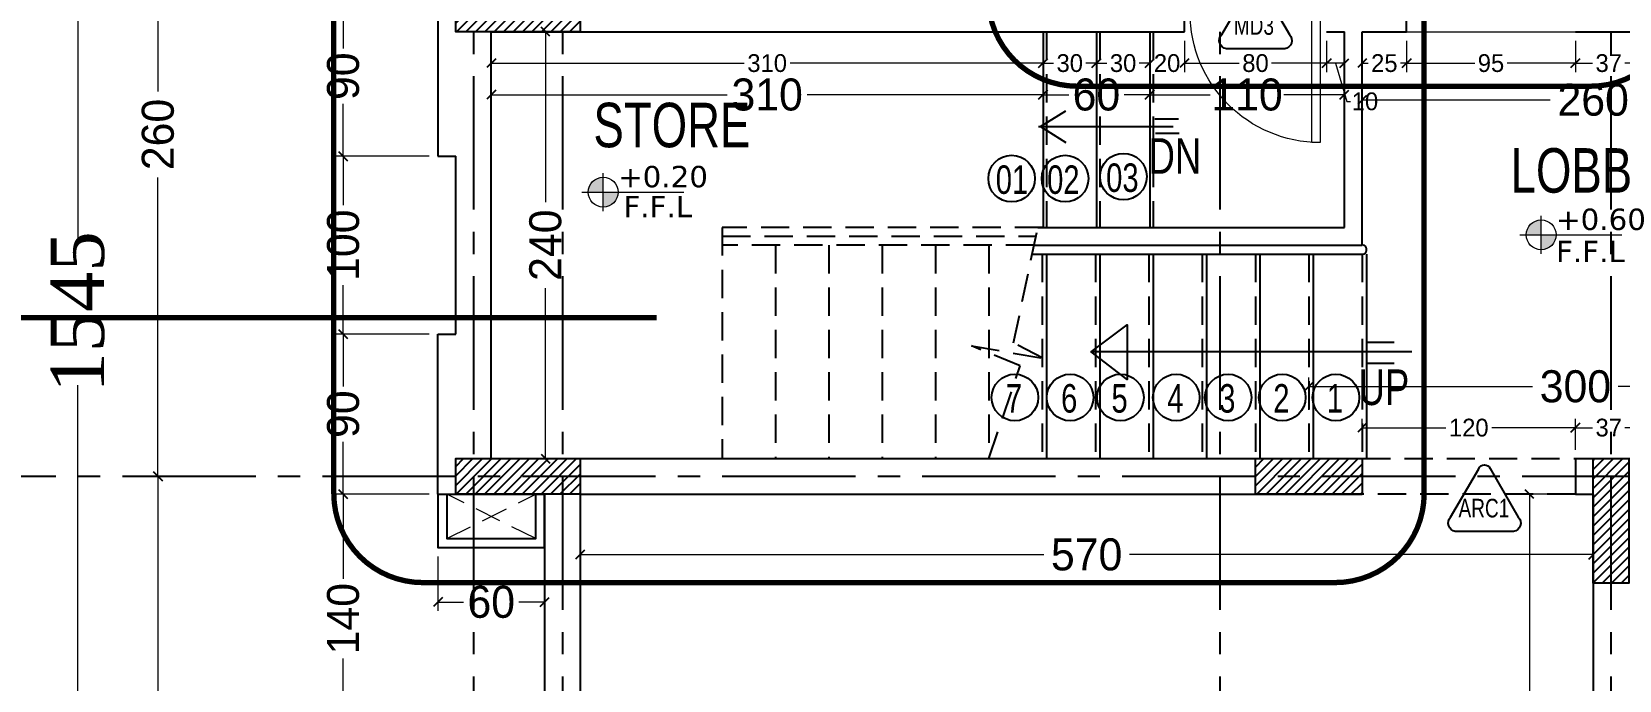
# Model space of a CAD drawing. Header units: centimetres. Extents: x 7997 to 116674, y 1017 to 13844.
# Drawn here: x 34129 to 35022, y 9222 to 9587 of the extents above; entities that cross this region are included whole.
import ezdxf
from ezdxf.enums import TextEntityAlignment as Align

# ---------------------------------------------------------------- set-up
doc = ezdxf.new("R2010")
doc.units = ezdxf.units.CM
doc.header["$LTSCALE"] = 200
doc.header["$PDMODE"] = 2
for name, pattern in [('CENTER2', [1.125, 0.75, -0.125, 0.125, -0.125]), ('DASHED', [0.75, 0.5, -0.25]), ('HIDDEN2', [4.7625, 3.175, -1.5875])]:
    doc.linetypes.add(name, pattern=pattern)
for name, color, linetype in [('AXIS', 9, 'CENTER2'), ('COL', 1, 'Continuous'), ('DIM', 11, 'Continuous'), ('STEP', 7, 'Continuous'), ('STEPS', 7, 'Continuous'), ('STEPS NUMBERING', 7, 'Continuous'), ('WIN', 6, 'Continuous'), ('Z-RUBBER', 8, 'Continuous')]:
    doc.layers.add(name, color=color, linetype=linetype)
for name, color, linetype, lineweight in [('FIXTURE', 6, 'Continuous', 13), ('HAT', 8, 'Continuous', 9), ('TEXT', 6, 'Continuous', 18), ('WALL', 3, 'Continuous', 25)]:
    doc.layers.add(name, color=color, linetype=linetype, lineweight=lineweight)
doc.styles.add('sheet notes', font='verdana.ttf')
doc.styles.add('style8', font='swisscl.ttf', dxfattribs={"width": 0.8})
doc.styles.add('SWISS', font='swisscl.ttf')
doc.styles.add('T1', font='times.ttf')
doc.styles.add('T2', font='')
doc.styles.get('T2').set_extended_font_data('Elisia')
doc.dimstyles.new('NORMAL', dxfattribs={"dimtxt": 18, "dimasz": 5, "dimexe": 5, "dimexo": 5, "dimgap": 1, "dimtad": 0, "dimdec": 0, "dimdsep": 46, "dimtxsty": 'T2', "dimblk1": 'OBLIQUE', "dimblk2": 'OBLIQUE', "dimsah": 1, "dimcen": 0.09, "dimclrd": 4, "dimclre": 4, "dimclrt": 6, "dimadec": 0, "dimazin": 0, "dimtfac": 1, "dimtdec": 0, "dimtofl": 0, "dimtmove": 1, "dimatfit": 2, "dimldrblk": 'OPEN30', "dimfxl": 0, "dimtolj": 1, "dimtzin": 0, "dimlwd": 5, "dimlwe": 5, "dimarcsym": 0})
doc.dimstyles.new('NORMAL-1', dxfattribs={"dimtxt": 10, "dimasz": 5, "dimexe": 5, "dimexo": 5, "dimgap": 1, "dimtad": 0, "dimdec": 0, "dimdsep": 46, "dimtxsty": 'T2', "dimblk1": 'OBLIQUE', "dimblk2": 'OBLIQUE', "dimsah": 1, "dimcen": 0.09, "dimclrd": 4, "dimclre": 4, "dimclrt": 6, "dimadec": 0, "dimazin": 0, "dimtfac": 1, "dimtdec": 0, "dimtofl": 0, "dimtmove": 1, "dimatfit": 3, "dimldrblk": 'OPEN30', "dimfxl": 0, "dimtolj": 1, "dimtzin": 0, "dimlwd": 5, "dimlwe": 5, "dimarcsym": 0})
pattern_1 = [(45, (-39757.2027, -54636.4848), (-2.65165043, 2.65165043), [])]

# ---------------------------------------------------------------- blocks, each defined once
blk = doc.blocks.new('SDF')
at = {"layer": 'TEXT'}
h = blk.add_hatch(color=256, dxfattribs=at)
h.paths.add_polyline_path([(0, 0), (-11.2, 0, -0.414214), (0, 11.3)])
h.paths.add_polyline_path([(0, 0), (11.2, 0, -0.414214), (0, -11.2)])
for p, q in [((0, -14.2), (0, 14.2)), ((-16.1, 0), (60.5, 0))]:
    blk.add_line(p, q, dxfattribs=at)
blk.add_circle((0, 0), 11.2, dxfattribs=at)
blk = doc.blocks.new('_OBLIQUE')
at = {"color": 0, "linetype": 'ByBlock'}
blk.add_line((-0.5, -0.5), (0.5, 0.5), dxfattribs=at)
blk = doc.blocks.new('*D30')
at = {"layer": 'Defpoints', "color": 0, "transparency": 16777216}
for p in [(34437.08, 9327), (35007.08, 9327), (34437.08, 9293.04)]:
    blk.add_point(p, dxfattribs=at)
at = {"layer": 'DIM', "color": 4, "lineweight": 5, "transparency": 16777216}
for p, q in [((34437.08, 9322), (34437.08, 9288.04)), ((35007.08, 9322), (35007.08, 9288.04)), ((34437.08, 9293.04), (34697.94, 9293.04)), ((35007.08, 9293.04), (34746.23, 9293.04))]:
    blk.add_line(p, q, dxfattribs=at)
at = {"layer": 'DIM', "color": 4, "lineweight": 5, "transparency": 16777216, "xscale": 5, "yscale": 5, "zscale": 5, "rotation": 180}
blk.add_blockref('_OBLIQUE', (34437.08, 9293.04), dxfattribs=at)
at = {"layer": 'DIM', "color": 4, "lineweight": 5, "transparency": 16777216, "xscale": 5, "yscale": 5, "zscale": 5}
blk.add_blockref('_OBLIQUE', (35007.08, 9293.04), dxfattribs=at)
at = {"layer": 'DIM', "color": 6, "transparency": 16777216, "insert": (34722.08, 9293.04), "char_height": 18, "attachment_point": 5, "style": 'T2'}
blk.add_mtext('\\A1;570', dxfattribs=at)
blk = doc.blocks.new('_Open30')
at = {"color": 0, "linetype": 'ByBlock', "lineweight": -2}
for p, q in [((-1, 0.27), (0, 0)), ((0, 0), (-1, -0.27)), ((0, 0), (-1, 0))]:
    blk.add_line(p, q, dxfattribs=at)
blk = doc.blocks.new('*D31')
at = {"layer": 'Defpoints', "color": 0, "transparency": 16777216}
for p in [(34971.28, 9327), (35007.08, 9327), (35007.08, 8857)]:
    blk.add_point(p, dxfattribs=at)
at = {"layer": 'DIM', "color": 4, "lineweight": 5, "transparency": 16777216}
for p, q in [((35002.08, 9327), (34966.28, 9327)), ((34971.28, 9327), (34971.28, 9116.14)), ((34971.28, 8857), (34971.28, 9067.86)), ((35002.08, 8857), (34966.28, 8857))]:
    blk.add_line(p, q, dxfattribs=at)
at = {"layer": 'DIM', "color": 4, "lineweight": 5, "transparency": 16777216, "xscale": 5, "yscale": 5, "zscale": 5}
for p, rotation in [((34971.28, 9327), 90), ((34971.28, 8857), 270)]:
    blk.add_blockref('_OBLIQUE', p, dxfattribs=dict(at, rotation=rotation))
at = {"layer": 'DIM', "color": 6, "transparency": 16777216, "insert": (34971.28, 9092), "char_height": 18, "attachment_point": 5, "rotation": 90, "style": 'T2'}
blk.add_mtext('\\A1;470', dxfattribs=at)
blk = doc.blocks.new('*D47')
at = {"layer": 'Defpoints', "color": 0, "transparency": 16777216}
for p in [(34387.13, 9587), (34417.6, 9587), (34387.13, 9347)]:
    blk.add_point(p, dxfattribs=at)
at = {"layer": 'DIM', "color": 4, "lineweight": 5, "transparency": 16777216}
for p, q in [((34392.13, 9587), (34422.6, 9587)), ((34417.6, 9587), (34417.6, 9491.14)), ((34417.6, 9347), (34417.6, 9442.86)), ((34392.13, 9347), (34422.6, 9347))]:
    blk.add_line(p, q, dxfattribs=at)
at = {"layer": 'DIM', "color": 4, "lineweight": 5, "transparency": 16777216, "xscale": 5, "yscale": 5, "zscale": 5}
for p, rotation in [((34417.6, 9587), 90), ((34417.6, 9347), 270)]:
    blk.add_blockref('_OBLIQUE', p, dxfattribs=dict(at, rotation=rotation))
at = {"layer": 'DIM', "color": 6, "transparency": 16777216, "insert": (34417.6, 9467), "char_height": 18, "attachment_point": 5, "rotation": 90, "style": 'T2'}
blk.add_mtext('\\A1;240', dxfattribs=at)
blk = doc.blocks.new('*D100')
at = {"layer": 'Defpoints', "color": 0, "transparency": 16777216}
for p in [(34997.08, 9587), (35034.58, 9587), (34997.08, 9569.33)]:
    blk.add_point(p, dxfattribs=at)
at = {"layer": 'DIM', "color": 4, "lineweight": 5, "transparency": 16777216}
for p, q in [((34997.08, 9582), (34997.08, 9564.33)), ((35034.58, 9582), (35034.58, 9564.33)), ((34997.08, 9569.33), (35006.74, 9569.33)), ((35034.58, 9569.33), (35024.93, 9569.33))]:
    blk.add_line(p, q, dxfattribs=at)
at = {"layer": 'DIM', "color": 4, "lineweight": 5, "transparency": 16777216, "xscale": 5, "yscale": 5, "zscale": 5, "rotation": 180}
blk.add_blockref('_OBLIQUE', (34997.08, 9569.33), dxfattribs=at)
at = {"layer": 'DIM', "color": 4, "lineweight": 5, "transparency": 16777216, "xscale": 5, "yscale": 5, "zscale": 5}
blk.add_blockref('_OBLIQUE', (35034.58, 9569.33), dxfattribs=at)
at = {"layer": 'DIM', "color": 6, "transparency": 16777216, "insert": (35015.83, 9569.33), "char_height": 10, "attachment_point": 5, "style": 'T2'}
blk.add_mtext('\\A1;37', dxfattribs=at)
blk = doc.blocks.new('*D101')
at = {"layer": 'Defpoints', "color": 0, "transparency": 16777216}
for p in [(34902.08, 9587), (34997.08, 9587), (34902.08, 9569.33)]:
    blk.add_point(p, dxfattribs=at)
at = {"layer": 'DIM', "color": 4, "lineweight": 5, "transparency": 16777216}
for p, q in [((34902.08, 9582), (34902.08, 9564.33)), ((34997.08, 9582), (34997.08, 9564.33)), ((34902.08, 9569.33), (34940.49, 9569.33)), ((34997.08, 9569.33), (34958.68, 9569.33))]:
    blk.add_line(p, q, dxfattribs=at)
at = {"layer": 'DIM', "color": 4, "lineweight": 5, "transparency": 16777216, "xscale": 5, "yscale": 5, "zscale": 5, "rotation": 180}
blk.add_blockref('_OBLIQUE', (34902.08, 9569.33), dxfattribs=at)
at = {"layer": 'DIM', "color": 4, "lineweight": 5, "transparency": 16777216, "xscale": 5, "yscale": 5, "zscale": 5}
blk.add_blockref('_OBLIQUE', (34997.08, 9569.33), dxfattribs=at)
at = {"layer": 'DIM', "color": 6, "transparency": 16777216, "insert": (34949.58, 9569.33), "char_height": 10, "attachment_point": 5, "style": 'T2'}
blk.add_mtext('\\A1;95', dxfattribs=at)
blk = doc.blocks.new('*D102')
at = {"layer": 'Defpoints', "color": 0, "transparency": 16777216}
for p in [(34877.08, 9587), (34902.08, 9587), (34877.08, 9569.33)]:
    blk.add_point(p, dxfattribs=at)
at = {"layer": 'DIM', "color": 4, "lineweight": 5, "transparency": 16777216}
for p, q in [((34877.08, 9582), (34877.08, 9564.33)), ((34902.08, 9582), (34902.08, 9564.33)), ((34877.08, 9569.33), (34880.49, 9569.33)), ((34902.08, 9569.33), (34898.68, 9569.33))]:
    blk.add_line(p, q, dxfattribs=at)
at = {"layer": 'DIM', "color": 4, "lineweight": 5, "transparency": 16777216, "xscale": 5, "yscale": 5, "zscale": 5, "rotation": 180}
blk.add_blockref('_OBLIQUE', (34877.08, 9569.33), dxfattribs=at)
at = {"layer": 'DIM', "color": 4, "lineweight": 5, "transparency": 16777216, "xscale": 5, "yscale": 5, "zscale": 5}
blk.add_blockref('_OBLIQUE', (34902.08, 9569.33), dxfattribs=at)
at = {"layer": 'DIM', "color": 6, "transparency": 16777216, "insert": (34889.58, 9569.33), "char_height": 10, "attachment_point": 5, "style": 'T2'}
blk.add_mtext('\\A1;25', dxfattribs=at)
blk = doc.blocks.new('*D106')
at = {"layer": 'Defpoints', "color": 0, "transparency": 16777216}
for p in [(34877.08, 9564.33), (35137.08, 9564.33), (35137.08, 9548.7)]:
    blk.add_point(p, dxfattribs=at)
at = {"layer": 'DIM', "color": 4, "lineweight": 5, "transparency": 16777216}
for p, q in [((34877.08, 9559.33), (34877.08, 9543.7)), ((35137.08, 9559.33), (35137.08, 9543.7)), ((34877.08, 9548.7), (34982.94, 9548.7)), ((35137.08, 9548.7), (35031.23, 9548.7))]:
    blk.add_line(p, q, dxfattribs=at)
at = {"layer": 'DIM', "color": 4, "lineweight": 5, "transparency": 16777216, "xscale": 5, "yscale": 5, "zscale": 5, "rotation": 180}
blk.add_blockref('_OBLIQUE', (34877.08, 9548.7), dxfattribs=at)
at = {"layer": 'DIM', "color": 4, "lineweight": 5, "transparency": 16777216, "xscale": 5, "yscale": 5, "zscale": 5}
blk.add_blockref('_OBLIQUE', (35137.08, 9548.7), dxfattribs=at)
at = {"layer": 'DIM', "color": 6, "transparency": 16777216, "insert": (35007.08, 9548.7), "char_height": 18, "attachment_point": 5, "style": 'T2'}
blk.add_mtext('\\A1;260', dxfattribs=at)
blk = doc.blocks.new('*D108')
at = {"layer": 'Defpoints', "color": 0, "transparency": 16777216}
for p in [(34997.08, 9364.38), (34877.08, 9347), (34997.08, 9347)]:
    blk.add_point(p, dxfattribs=at)
at = {"layer": 'DIM', "color": 4, "lineweight": 5, "transparency": 16777216}
for p, q in [((34877.08, 9352), (34877.08, 9369.38)), ((34877.08, 9364.38), (34924.18, 9364.38)), ((34997.08, 9364.38), (34949.99, 9364.38)), ((34997.08, 9352), (34997.08, 9369.38))]:
    blk.add_line(p, q, dxfattribs=at)
at = {"layer": 'DIM', "color": 4, "lineweight": 5, "transparency": 16777216, "xscale": 5, "yscale": 5, "zscale": 5, "rotation": 180}
blk.add_blockref('_OBLIQUE', (34877.08, 9364.38), dxfattribs=at)
at = {"layer": 'DIM', "color": 4, "lineweight": 5, "transparency": 16777216, "xscale": 5, "yscale": 5, "zscale": 5}
blk.add_blockref('_OBLIQUE', (34997.08, 9364.38), dxfattribs=at)
at = {"layer": 'DIM', "color": 6, "transparency": 16777216, "insert": (34937.08, 9364.38), "char_height": 10, "attachment_point": 5, "style": 'T2'}
blk.add_mtext('\\A1;120', dxfattribs=at)
blk = doc.blocks.new('*D109')
at = {"layer": 'Defpoints', "color": 0, "transparency": 16777216}
for p in [(35034.58, 9364.38), (34997.08, 9347), (35034.58, 9347)]:
    blk.add_point(p, dxfattribs=at)
at = {"layer": 'DIM', "color": 4, "lineweight": 5, "transparency": 16777216}
for p, q in [((34997.08, 9352), (34997.08, 9369.38)), ((34997.08, 9364.38), (35006.74, 9364.38)), ((35034.58, 9364.38), (35024.93, 9364.38)), ((35034.58, 9352), (35034.58, 9369.38))]:
    blk.add_line(p, q, dxfattribs=at)
at = {"layer": 'DIM', "color": 4, "lineweight": 5, "transparency": 16777216, "xscale": 5, "yscale": 5, "zscale": 5, "rotation": 180}
blk.add_blockref('_OBLIQUE', (34997.08, 9364.38), dxfattribs=at)
at = {"layer": 'DIM', "color": 4, "lineweight": 5, "transparency": 16777216, "xscale": 5, "yscale": 5, "zscale": 5}
blk.add_blockref('_OBLIQUE', (35034.58, 9364.38), dxfattribs=at)
at = {"layer": 'DIM', "color": 6, "transparency": 16777216, "insert": (35015.83, 9364.38), "char_height": 10, "attachment_point": 5, "style": 'T2'}
blk.add_mtext('\\A1;37', dxfattribs=at)
blk = doc.blocks.new('*D111')
at = {"layer": 'Defpoints', "color": 0, "transparency": 16777216}
for p in [(35147.08, 9387.56), (34847.08, 9369.38), (35147.08, 9369.38)]:
    blk.add_point(p, dxfattribs=at)
at = {"layer": 'DIM', "color": 4, "lineweight": 5, "transparency": 16777216}
for p, q in [((34847.08, 9374.38), (34847.08, 9392.56)), ((34847.08, 9387.56), (34972.94, 9387.56)), ((35147.08, 9387.56), (35021.23, 9387.56)), ((35147.08, 9374.38), (35147.08, 9392.56))]:
    blk.add_line(p, q, dxfattribs=at)
at = {"layer": 'DIM', "color": 4, "lineweight": 5, "transparency": 16777216, "xscale": 5, "yscale": 5, "zscale": 5, "rotation": 180}
blk.add_blockref('_OBLIQUE', (34847.08, 9387.56), dxfattribs=at)
at = {"layer": 'DIM', "color": 4, "lineweight": 5, "transparency": 16777216, "xscale": 5, "yscale": 5, "zscale": 5}
blk.add_blockref('_OBLIQUE', (35147.08, 9387.56), dxfattribs=at)
at = {"layer": 'DIM', "color": 6, "transparency": 16777216, "insert": (34997.08, 9387.56), "char_height": 18, "attachment_point": 5, "style": 'T2'}
blk.add_mtext('\\A1;300', dxfattribs=at)
blk = doc.blocks.new('*D115')
at = {"layer": 'Defpoints', "color": 0, "transparency": 16777216}
for p in [(34857.08, 9587), (34867.08, 9587), (34857.08, 9569.33)]:
    blk.add_point(p, dxfattribs=at)
at = {"layer": 'DIM', "color": 4, "lineweight": 5, "transparency": 16777216}
for p, q in [((34857.08, 9582), (34857.08, 9564.33)), ((34867.08, 9582), (34867.08, 9564.33)), ((34867.08, 9569.33), (34857.08, 9569.33)), ((34862.08, 9569.33), (34868.53, 9547.83)), ((34868.53, 9547.83), (34870.53, 9547.83))]:
    blk.add_line(p, q, dxfattribs=at)
at = {"layer": 'DIM', "color": 4, "lineweight": 5, "transparency": 16777216, "xscale": 5, "yscale": 5, "zscale": 5, "rotation": 180}
blk.add_blockref('_OBLIQUE', (34857.08, 9569.33), dxfattribs=at)
at = {"layer": 'DIM', "color": 4, "lineweight": 5, "transparency": 16777216, "xscale": 5, "yscale": 5, "zscale": 5}
blk.add_blockref('_OBLIQUE', (34867.08, 9569.33), dxfattribs=at)
at = {"layer": 'DIM', "color": 6, "transparency": 16777216, "insert": (34878.68, 9547.83), "char_height": 10, "attachment_point": 5, "style": 'T2'}
blk.add_mtext('\\A1;10', dxfattribs=at)
blk = doc.blocks.new('*D116')
at = {"layer": 'Defpoints', "color": 0, "transparency": 16777216}
for p in [(34777.08, 9587), (34857.08, 9587), (34777.08, 9569.33)]:
    blk.add_point(p, dxfattribs=at)
at = {"layer": 'DIM', "color": 4, "lineweight": 5, "transparency": 16777216}
for p, q in [((34777.08, 9582), (34777.08, 9564.33)), ((34857.08, 9582), (34857.08, 9564.33)), ((34777.08, 9569.33), (34807.99, 9569.33)), ((34857.08, 9569.33), (34826.18, 9569.33))]:
    blk.add_line(p, q, dxfattribs=at)
at = {"layer": 'DIM', "color": 4, "lineweight": 5, "transparency": 16777216, "xscale": 5, "yscale": 5, "zscale": 5, "rotation": 180}
blk.add_blockref('_OBLIQUE', (34777.08, 9569.33), dxfattribs=at)
at = {"layer": 'DIM', "color": 4, "lineweight": 5, "transparency": 16777216, "xscale": 5, "yscale": 5, "zscale": 5}
blk.add_blockref('_OBLIQUE', (34857.08, 9569.33), dxfattribs=at)
at = {"layer": 'DIM', "color": 6, "transparency": 16777216, "insert": (34817.08, 9569.33), "char_height": 10, "attachment_point": 5, "style": 'T2'}
blk.add_mtext('\\A1;80', dxfattribs=at)
blk = doc.blocks.new('*D117')
at = {"layer": 'Defpoints', "color": 0, "transparency": 16777216}
for p in [(34757.58, 9587), (34777.08, 9587), (34757.58, 9569.33)]:
    blk.add_point(p, dxfattribs=at)
at = {"layer": 'DIM', "color": 4, "lineweight": 5, "transparency": 16777216}
for p, q in [((34757.58, 9582), (34757.58, 9564.33)), ((34777.08, 9582), (34777.08, 9564.33)), ((34757.58, 9569.33), (34752.58, 9569.33)), ((34777.08, 9569.33), (34782.08, 9569.33))]:
    blk.add_line(p, q, dxfattribs=at)
at = {"layer": 'DIM', "color": 4, "lineweight": 5, "transparency": 16777216, "xscale": 5, "yscale": 5, "zscale": 5}
blk.add_blockref('_OBLIQUE', (34757.58, 9569.33), dxfattribs=at)
at = {"layer": 'DIM', "color": 4, "lineweight": 5, "transparency": 16777216, "xscale": 5, "yscale": 5, "zscale": 5, "rotation": 180}
blk.add_blockref('_OBLIQUE', (34777.08, 9569.33), dxfattribs=at)
at = {"layer": 'DIM', "color": 6, "transparency": 16777216, "insert": (34767.33, 9569.33), "char_height": 10, "attachment_point": 5, "style": 'T2'}
blk.add_mtext('\\A1;20', dxfattribs=at)
blk = doc.blocks.new('*D118')
at = {"layer": 'Defpoints', "color": 0, "transparency": 16777216}
for p in [(34727.58, 9587), (34757.58, 9587), (34727.58, 9569.33)]:
    blk.add_point(p, dxfattribs=at)
at = {"layer": 'DIM', "color": 4, "lineweight": 5, "transparency": 16777216}
for p, q in [((34727.58, 9582), (34727.58, 9564.33)), ((34757.58, 9582), (34757.58, 9564.33)), ((34727.58, 9569.33), (34733.49, 9569.33)), ((34757.58, 9569.33), (34751.68, 9569.33))]:
    blk.add_line(p, q, dxfattribs=at)
at = {"layer": 'DIM', "color": 4, "lineweight": 5, "transparency": 16777216, "xscale": 5, "yscale": 5, "zscale": 5, "rotation": 180}
blk.add_blockref('_OBLIQUE', (34727.58, 9569.33), dxfattribs=at)
at = {"layer": 'DIM', "color": 4, "lineweight": 5, "transparency": 16777216, "xscale": 5, "yscale": 5, "zscale": 5}
blk.add_blockref('_OBLIQUE', (34757.58, 9569.33), dxfattribs=at)
at = {"layer": 'DIM', "color": 6, "transparency": 16777216, "insert": (34742.58, 9569.33), "char_height": 10, "attachment_point": 5, "style": 'T2'}
blk.add_mtext('\\A1;30', dxfattribs=at)
blk = doc.blocks.new('*D119')
at = {"layer": 'Defpoints', "color": 0, "transparency": 16777216}
for p in [(34697.58, 9587), (34727.58, 9587), (34697.58, 9569.33)]:
    blk.add_point(p, dxfattribs=at)
at = {"layer": 'DIM', "color": 4, "lineweight": 5, "transparency": 16777216}
for p, q in [((34697.58, 9582), (34697.58, 9564.33)), ((34727.58, 9582), (34727.58, 9564.33)), ((34697.58, 9569.33), (34703.49, 9569.33)), ((34727.58, 9569.33), (34721.68, 9569.33))]:
    blk.add_line(p, q, dxfattribs=at)
at = {"layer": 'DIM', "color": 4, "lineweight": 5, "transparency": 16777216, "xscale": 5, "yscale": 5, "zscale": 5, "rotation": 180}
blk.add_blockref('_OBLIQUE', (34697.58, 9569.33), dxfattribs=at)
at = {"layer": 'DIM', "color": 4, "lineweight": 5, "transparency": 16777216, "xscale": 5, "yscale": 5, "zscale": 5}
blk.add_blockref('_OBLIQUE', (34727.58, 9569.33), dxfattribs=at)
at = {"layer": 'DIM', "color": 6, "transparency": 16777216, "insert": (34712.58, 9569.33), "char_height": 10, "attachment_point": 5, "style": 'T2'}
blk.add_mtext('\\A1;30', dxfattribs=at)
blk = doc.blocks.new('*D120')
at = {"layer": 'Defpoints', "color": 0, "transparency": 16777216}
for p in [(34387.08, 9587), (34697.58, 9587), (34387.08, 9569.33)]:
    blk.add_point(p, dxfattribs=at)
at = {"layer": 'DIM', "color": 4, "lineweight": 5, "transparency": 16777216}
for p, q in [((34387.08, 9582), (34387.08, 9564.33)), ((34697.58, 9582), (34697.58, 9564.33)), ((34387.08, 9569.33), (34529.43, 9569.33)), ((34697.58, 9569.33), (34555.24, 9569.33))]:
    blk.add_line(p, q, dxfattribs=at)
at = {"layer": 'DIM', "color": 4, "lineweight": 5, "transparency": 16777216, "xscale": 5, "yscale": 5, "zscale": 5, "rotation": 180}
blk.add_blockref('_OBLIQUE', (34387.08, 9569.33), dxfattribs=at)
at = {"layer": 'DIM', "color": 4, "lineweight": 5, "transparency": 16777216, "xscale": 5, "yscale": 5, "zscale": 5}
blk.add_blockref('_OBLIQUE', (34697.58, 9569.33), dxfattribs=at)
at = {"layer": 'DIM', "color": 6, "transparency": 16777216, "insert": (34542.33, 9569.33), "char_height": 10, "attachment_point": 5, "style": 'T2'}
blk.add_mtext('\\A1;310', dxfattribs=at)
blk = doc.blocks.new('*D121')
at = {"layer": 'Defpoints', "color": 0, "transparency": 16777216}
for p in [(34757.58, 9564.33), (34867.08, 9564.33), (34757.58, 9551.61)]:
    blk.add_point(p, dxfattribs=at)
at = {"layer": 'DIM', "color": 4, "lineweight": 5, "transparency": 16777216}
for p, q in [((34757.58, 9559.33), (34757.58, 9546.61)), ((34867.08, 9559.33), (34867.08, 9546.61)), ((34757.58, 9551.61), (34791.62, 9551.61)), ((34867.08, 9551.61), (34833.05, 9551.61))]:
    blk.add_line(p, q, dxfattribs=at)
at = {"layer": 'DIM', "color": 4, "lineweight": 5, "transparency": 16777216, "xscale": 5, "yscale": 5, "zscale": 5, "rotation": 180}
blk.add_blockref('_OBLIQUE', (34757.58, 9551.61), dxfattribs=at)
at = {"layer": 'DIM', "color": 4, "lineweight": 5, "transparency": 16777216, "xscale": 5, "yscale": 5, "zscale": 5}
blk.add_blockref('_OBLIQUE', (34867.08, 9551.61), dxfattribs=at)
at = {"layer": 'DIM', "color": 6, "transparency": 16777216, "insert": (34812.33, 9551.61), "char_height": 18, "attachment_point": 5, "style": 'T2'}
blk.add_mtext('\\A1;110', dxfattribs=at)
blk = doc.blocks.new('*D122')
at = {"layer": 'Defpoints', "color": 0, "transparency": 16777216}
for p in [(34697.58, 9564.33), (34757.58, 9564.33), (34697.58, 9551.61)]:
    blk.add_point(p, dxfattribs=at)
at = {"layer": 'DIM', "color": 4, "lineweight": 5, "transparency": 16777216}
for p, q in [((34697.58, 9559.33), (34697.58, 9546.61)), ((34757.58, 9559.33), (34757.58, 9546.61)), ((34697.58, 9551.61), (34712.01, 9551.61)), ((34757.58, 9551.61), (34743.15, 9551.61))]:
    blk.add_line(p, q, dxfattribs=at)
at = {"layer": 'DIM', "color": 4, "lineweight": 5, "transparency": 16777216, "xscale": 5, "yscale": 5, "zscale": 5, "rotation": 180}
blk.add_blockref('_OBLIQUE', (34697.58, 9551.61), dxfattribs=at)
at = {"layer": 'DIM', "color": 4, "lineweight": 5, "transparency": 16777216, "xscale": 5, "yscale": 5, "zscale": 5}
blk.add_blockref('_OBLIQUE', (34757.58, 9551.61), dxfattribs=at)
at = {"layer": 'DIM', "color": 6, "transparency": 16777216, "insert": (34727.58, 9551.61), "char_height": 18, "attachment_point": 5, "style": 'T2'}
blk.add_mtext('\\A1;60', dxfattribs=at)
blk = doc.blocks.new('*D123')
at = {"layer": 'Defpoints', "color": 0, "transparency": 16777216}
for p in [(34697.58, 9564.33), (34387.08, 9551.61), (34387.08, 9551.61)]:
    blk.add_point(p, dxfattribs=at)
at = {"layer": 'DIM', "color": 4, "lineweight": 5, "transparency": 16777216}
for p, q in [((34697.58, 9559.33), (34697.58, 9546.61)), ((34387.08, 9551.61), (34519.9, 9551.61)), ((34697.58, 9551.61), (34564.76, 9551.61))]:
    blk.add_line(p, q, dxfattribs=at)
at = {"layer": 'DIM', "color": 4, "lineweight": 5, "transparency": 16777216, "xscale": 5, "yscale": 5, "zscale": 5, "rotation": 180}
blk.add_blockref('_OBLIQUE', (34387.08, 9551.61), dxfattribs=at)
at = {"layer": 'DIM', "color": 4, "lineweight": 5, "transparency": 16777216, "xscale": 5, "yscale": 5, "zscale": 5}
blk.add_blockref('_OBLIQUE', (34697.58, 9551.61), dxfattribs=at)
at = {"layer": 'DIM', "color": 6, "transparency": 16777216, "insert": (34542.33, 9551.61), "char_height": 18, "attachment_point": 5, "style": 'T2'}
blk.add_mtext('\\A1;310', dxfattribs=at)
blk = doc.blocks.new('SEC.L')
at = {"layer": 'AXIS', "linetype": 'CENTER2', "ltscale": 0.5}
for points in [[(-717.97, 973.71, 3, 3, 0), (-717.97, 614.88, 0, 0, 0), (-717.97, 436.82, 0, 0, 0), (-663.96, 436.82, 0, 0, 0), (-663.96, -428.85, 0, 0, 0), (-748.61, -428.85, 0, 0, 0), (-748.61, -498.24, 3, 3, 0), (-748.61, -954.31, 3, 3, 0)], [(124.39, 14.32, 3, 3, 0), (-362.44, 14.32, 0, 0, 0), (-1121.72, 14.32, 3, 3, 0), (-1542.47, 14.32, 3, 3, 0)]]:
    blk.add_lwpolyline(points, format="xyseb", dxfattribs=at)
blk = doc.blocks.new('*D842')
at = {"layer": 'Defpoints', "color": 0, "transparency": 16777216}
for p in [(34303.8, 9327), (34357.08, 9327), (34417.08, 9187)]:
    blk.add_point(p, dxfattribs=at)
at = {"layer": 'DIM', "color": 4, "lineweight": 5, "transparency": 16777216}
for p, q in [((34352.08, 9327), (34298.8, 9327)), ((34303.8, 9327), (34303.8, 9279.43)), ((34303.8, 9187), (34303.8, 9234.57)), ((34412.08, 9187), (34298.8, 9187))]:
    blk.add_line(p, q, dxfattribs=at)
at = {"layer": 'DIM', "color": 4, "lineweight": 5, "transparency": 16777216, "xscale": 5, "yscale": 5, "zscale": 5}
for p, rotation in [((34303.8, 9327), 90), ((34303.8, 9187), 270)]:
    blk.add_blockref('_OBLIQUE', p, dxfattribs=dict(at, rotation=rotation))
at = {"layer": 'DIM', "color": 6, "transparency": 16777216, "insert": (34303.8, 9257), "char_height": 18, "attachment_point": 5, "rotation": 90, "style": 'T2'}
blk.add_mtext('\\A1;140', dxfattribs=at)
blk = doc.blocks.new('*D843')
at = {"layer": 'Defpoints', "color": 0, "transparency": 16777216}
for p in [(34303.8, 9417), (34357.08, 9417), (34357.08, 9327)]:
    blk.add_point(p, dxfattribs=at)
at = {"layer": 'DIM', "color": 4, "lineweight": 5, "transparency": 16777216}
for p, q in [((34352.08, 9417), (34298.8, 9417)), ((34303.8, 9417), (34303.8, 9387.57)), ((34303.8, 9327), (34303.8, 9356.43)), ((34352.08, 9327), (34298.8, 9327))]:
    blk.add_line(p, q, dxfattribs=at)
at = {"layer": 'DIM', "color": 4, "lineweight": 5, "transparency": 16777216, "xscale": 5, "yscale": 5, "zscale": 5}
for p, rotation in [((34303.8, 9417), 90), ((34303.8, 9327), 270)]:
    blk.add_blockref('_OBLIQUE', p, dxfattribs=dict(at, rotation=rotation))
at = {"layer": 'DIM', "color": 6, "transparency": 16777216, "insert": (34303.8, 9372), "char_height": 18, "attachment_point": 5, "rotation": 90, "style": 'T2'}
blk.add_mtext('\\A1;90', dxfattribs=at)
blk = doc.blocks.new('*D844')
at = {"layer": 'Defpoints', "color": 0, "transparency": 16777216}
for p in [(34303.8, 9517), (34357.08, 9517), (34357.08, 9417)]:
    blk.add_point(p, dxfattribs=at)
at = {"layer": 'DIM', "color": 4, "lineweight": 5, "transparency": 16777216}
for p, q in [((34352.08, 9517), (34298.8, 9517)), ((34303.8, 9517), (34303.8, 9489.43)), ((34303.8, 9417), (34303.8, 9444.57)), ((34352.08, 9417), (34298.8, 9417))]:
    blk.add_line(p, q, dxfattribs=at)
at = {"layer": 'DIM', "color": 4, "lineweight": 5, "transparency": 16777216, "xscale": 5, "yscale": 5, "zscale": 5}
for p, rotation in [((34303.8, 9517), 90), ((34303.8, 9417), 270)]:
    blk.add_blockref('_OBLIQUE', p, dxfattribs=dict(at, rotation=rotation))
at = {"layer": 'DIM', "color": 6, "transparency": 16777216, "insert": (34303.8, 9467), "char_height": 18, "attachment_point": 5, "rotation": 90, "style": 'T2'}
blk.add_mtext('\\A1;100', dxfattribs=at)
blk = doc.blocks.new('*D845')
at = {"layer": 'Defpoints', "color": 0, "transparency": 16777216}
for p in [(34303.8, 9607), (34357.08, 9607), (34357.08, 9517)]:
    blk.add_point(p, dxfattribs=at)
at = {"layer": 'DIM', "color": 4, "lineweight": 5, "transparency": 16777216}
for p, q in [((34352.08, 9607), (34298.8, 9607)), ((34303.8, 9607), (34303.8, 9577.57)), ((34303.8, 9517), (34303.8, 9546.43)), ((34352.08, 9517), (34298.8, 9517))]:
    blk.add_line(p, q, dxfattribs=at)
at = {"layer": 'DIM', "color": 4, "lineweight": 5, "transparency": 16777216, "xscale": 5, "yscale": 5, "zscale": 5}
for p, rotation in [((34303.8, 9607), 90), ((34303.8, 9517), 270)]:
    blk.add_blockref('_OBLIQUE', p, dxfattribs=dict(at, rotation=rotation))
at = {"layer": 'DIM', "color": 6, "transparency": 16777216, "insert": (34303.8, 9562), "char_height": 18, "attachment_point": 5, "rotation": 90, "style": 'T2'}
blk.add_mtext('\\A1;90', dxfattribs=at)
blk = doc.blocks.new('*D875')
at = {"layer": 'Defpoints', "color": 0, "transparency": 16777216}
for p in [(34357.08, 9297), (34417.08, 9297), (34357.08, 9266.37)]:
    blk.add_point(p, dxfattribs=at)
at = {"layer": 'DIM', "color": 4, "lineweight": 5, "transparency": 16777216}
for p, q in [((34357.08, 9292), (34357.08, 9261.37)), ((34417.08, 9292), (34417.08, 9261.37)), ((34357.08, 9266.37), (34371.51, 9266.37)), ((34417.08, 9266.37), (34402.65, 9266.37))]:
    blk.add_line(p, q, dxfattribs=at)
at = {"layer": 'DIM', "color": 4, "lineweight": 5, "transparency": 16777216, "xscale": 5, "yscale": 5, "zscale": 5, "rotation": 180}
blk.add_blockref('_OBLIQUE', (34357.08, 9266.37), dxfattribs=at)
at = {"layer": 'DIM', "color": 4, "lineweight": 5, "transparency": 16777216, "xscale": 5, "yscale": 5, "zscale": 5}
blk.add_blockref('_OBLIQUE', (34417.08, 9266.37), dxfattribs=at)
at = {"layer": 'DIM', "color": 6, "transparency": 16777216, "insert": (34387.08, 9266.37), "char_height": 18, "attachment_point": 5, "style": 'T2'}
blk.add_mtext('\\A1;60', dxfattribs=at)
blk = doc.blocks.new('A$C414D25BB')
at = {"layer": 'Z-RUBBER', "ltscale": 0.05}
h = blk.add_hatch(dxfattribs=at)
h.set_pattern_fill('ANSI31', color=256, style=0)
h.set_pattern_definition([(45, (-21734.0303, -7392.24753), (-0.08838834765, 0.08838834765), [])])
h.paths.add_polyline_path([(0.114, 0.0618, -5.138733), (0.1155, 0.0618), (0.1155, 0.0603), (0.1162, 0.0603), (0.1155, 0.0581), (0.1162, 0.0581), (0.1147, 0.0556), (0.1132, 0.0581), (0.114, 0.0581), (0.1132, 0.0603), (0.114, 0.0603)])
at = {"layer": 'FIXTURE'}
for p, q in [((0.8572, 0.9156), (0.8572, 0.1156)), ((0.9072, 0.9156), (0.8572, 0.9156)), ((0.9072, 0.1156), (0.9072, 0.9156)), ((0.1072, 0.1156), (0.0722, 0.1156)), ((0.0722, 0.1156), (0.0722, 0.0156)), ((0.1072, 0.1156), (0.1072, 0.0616)), ((0.8572, 0.1156), (0.9072, 0.1156)), ((0.9072, 0.1156), (0.9472, 0.1156)), ((0.9072, 0.1156), (0.9072, 0.0616)), ((0.9472, 0.1156), (0.9472, 0.0156)), ((0.1222, 0.0156), (0.0722, 0.0156)), ((0.1192, 0.0616), (0.1072, 0.0616)), ((0.1122, 0.0616), (0.1222, 0.0616)), ((0.1222, 0.0616), (0.1222, 0.0156)), ((0.9072, 0.0616), (0.8972, 0.0616)), ((0.8972, 0.0616), (0.8972, 0.0156)), ((0.8972, 0.0156), (0.9472, 0.0156))]:
    blk.add_line(p, q, dxfattribs=at)
blk.add_lwpolyline([(0.9055, 0.0616), (0.904, 0.0616)], dxfattribs=at)
blk.add_arc((0.9072, 0.1156), 0.8, 90, 180, dxfattribs=at)
blk = doc.blocks.new('05-GF COLUMNS-Essa', base_point=(34188.06, 8657))
at = {"layer": 'COL', "ltscale": 0.05}
h = blk.add_hatch(dxfattribs=at)
h.set_pattern_fill('ANSI31', color=8, scale=30)
h.set_pattern_definition(pattern_1)
h.paths.add_polyline_path([(34238.06, 9587), (34168.06, 9587), (34168.06, 9607), (34238.06, 9607)])
h = blk.add_hatch(dxfattribs=at)
h.set_pattern_fill('ANSI31', color=8, scale=30)
h.set_pattern_definition(pattern_1)
h.paths.add_polyline_path([(34238.06, 9327), (34168.06, 9327), (34168.06, 9347), (34238.06, 9347)])
h = blk.add_hatch(dxfattribs=at)
h.set_pattern_fill('ANSI31', color=8, scale=30)
h.set_pattern_definition([(45, (84403.0126, 12699.296), (-2.65165043, 2.65165043), [])])
h.paths.add_polyline_path([(34678.06, 9327), (34618.06, 9327), (34618.06, 9347), (34678.06, 9347)])
h = blk.add_hatch(dxfattribs=at)
h.set_pattern_fill('ANSI31', color=8, scale=30)
h.set_pattern_definition(pattern_1)
h.paths.add_polyline_path([(34808.06, 9347), (34828.06, 9347), (34828.06, 9277), (34808.06, 9277)])
at = {"layer": 'COL'}
for points in [[(34238.06, 9587), (34168.06, 9587), (34168.06, 9607), (34238.06, 9607)], [(34238.06, 9327), (34168.06, 9327), (34168.06, 9347), (34238.06, 9347)], [(34678.06, 9327), (34618.06, 9327), (34618.06, 9347), (34678.06, 9347)], [(34808.06, 9347), (34828.06, 9347), (34828.06, 9277), (34808.06, 9277)]]:
    blk.add_lwpolyline(points, close=True, dxfattribs=at)
blk = doc.blocks.new('02-GROUND FLOOR PLAN-selattin', base_point=(28755.36, 25545.28))
at = {"layer": 'HAT', "ltscale": 0.15}
blk.add_line((28200.36, 24950.28), (28295.36, 24950.28), dxfattribs=at)
at = {"layer": 'HAT', "linetype": 'DASHED', "ltscale": 0.15}
for p, q in [((27710.36, 24665.28), (27660.36, 24690.28)), ((27660.36, 24665.28), (27710.36, 24690.28))]:
    blk.add_line(p, q, dxfattribs=at)
at = {"layer": 'STEPS'}
for p, q in [((27995.86, 24950.28), (27995.86, 24840.28)), ((28025.86, 24950.28), (28025.86, 24840.28)), ((28055.86, 24950.28), (28055.86, 24840.28)), ((27989.73, 24825.28), (28175.86, 24825.28)), ((27997.86, 24825.28), (27997.86, 24710.28)), ((28027.86, 24825.28), (28027.86, 24710.28)), ((28057.86, 24825.28), (28057.86, 24710.28)), ((28087.86, 24825.28), (28087.86, 24710.28)), ((28117.86, 24825.28), (28117.86, 24710.28)), ((28147.86, 24825.28), (28147.86, 24710.28)), ((28177.86, 24827.28), (28177.86, 24828.28)), ((28177.86, 24825.28), (28177.86, 24710.28))]:
    blk.add_line(p, q, dxfattribs=at)
at = {"layer": 'STEPS', "color": 8, "linetype": 'HIDDEN2', "ltscale": 0.025}
for p, q in [((27997.86, 24950.28), (27997.86, 24840.28)), ((28027.86, 24950.28), (28027.86, 24840.28)), ((28057.86, 24950.28), (28057.86, 24840.28)), ((27815.36, 24840.28), (27815.36, 24710.28)), ((27995.89, 24840.28), (27815.36, 24840.28)), ((27815.36, 24835.28), (27991.84, 24835.28)), ((27990.78, 24830.28), (27815.36, 24830.28)), ((27845.36, 24830.28), (27845.36, 24710.28)), ((27875.36, 24830.28), (27875.36, 24710.28)), ((27905.36, 24830.28), (27905.36, 24710.28)), ((27935.36, 24830.28), (27935.36, 24710.28)), ((27965.36, 24830.28), (27965.36, 24710.28)), ((27995.36, 24825.28), (27995.36, 24710.28)), ((28025.36, 24825.28), (28025.36, 24710.28)), ((28055.36, 24825.28), (28055.36, 24710.28)), ((28085.36, 24825.28), (28085.36, 24710.28)), ((28115.36, 24825.28), (28115.36, 24710.28)), ((28145.36, 24825.28), (28145.36, 24710.28)), ((28175.36, 24825.28), (28175.36, 24710.28)), ((28175.36, 24710.28), (28295.36, 24710.28)), ((28295.36, 24690.28), (28175.36, 24690.28))]:
    blk.add_line(p, q, dxfattribs=at)
blk.add_lwpolyline([(27965.36, 24710.28), (27982.91, 24762.42), (27955.56, 24773.71), (27995.69, 24766.72), (27979.23, 24775.31), (27992.89, 24840.28)], dxfattribs=at)
at = {"layer": 'STEPS'}
for centre, start, end in [((28175.86, 24828.28), 0, 90), ((28175.86, 24827.28), 270, 0)]:
    blk.add_arc(centre, 2, start, end, dxfattribs=at)
at = {"layer": 'WALL', "ltscale": 150}
for p, q in [((27655.36, 24970.28), (27655.36, 24880.28)), ((27655.36, 24880.28), (27665.36, 24880.28)), ((27655.36, 24690.28), (27655.36, 24780.28)), ((27655.36, 24780.28), (27665.36, 24780.28))]:
    blk.add_line(p, q, dxfattribs=at)
at = {"layer": 'WALL'}
for p, q in [((28075.36, 24950.28), (28075.36, 24970.28)), ((28200.36, 24950.28), (28200.36, 24970.28)), ((27685.36, 24710.28), (27685.36, 24950.28)), ((27685.36, 24950.28), (28075.36, 24950.28)), ((28155.36, 24950.28), (28165.36, 24950.28)), ((28165.36, 24840.28), (28165.36, 24950.28)), ((28175.36, 24950.28), (28200.36, 24950.28)), ((28175.36, 24830.28), (28175.36, 24950.28)), ((28295.36, 24950.28), (28332.86, 24950.28)), ((27665.36, 24780.28), (27665.36, 24880.28)), ((27992.94, 24840.28), (28165.36, 24840.28)), ((27990.83, 24830.28), (28175.36, 24830.28)), ((27685.36, 24710.28), (28175.36, 24710.28)), ((28175.36, 24710.28), (28175.36, 24690.28)), ((28295.36, 24710.28), (28332.86, 24710.28)), ((28295.36, 24710.28), (28295.36, 24690.28)), ((27655.36, 24690.28), (27715.36, 24690.28)), ((27715.36, 24690.28), (27715.36, 24550.28)), ((27735.36, 24690.28), (27735.36, 24550.28)), ((27735.36, 24690.28), (28175.36, 24690.28)), ((28295.36, 24690.28), (28305.36, 24690.28)), ((28305.36, 24690.28), (28305.36, 24220.28))]:
    blk.add_line(p, q, dxfattribs=at)
at = {"layer": 'WIN'}
for points in [[(27655.36, 24690.28), (27655.36, 24660.28), (27715.36, 24660.28), (27715.36, 24690.28)], [(27660.36, 24690.28), (27660.36, 24665.28), (27710.36, 24665.28), (27710.36, 24690.28)]]:
    blk.add_lwpolyline(points, dxfattribs=at)
at = {"color": 6, "ltscale": 2}
blk.add_blockref('05-GF COLUMNS-Essa', (27685.36, 24020.28), dxfattribs=at)
at = {"layer": 'WALL', "color": 0, "xscale": -91.42857143015134, "yscale": 91.42857143015134, "zscale": 91.42857143015134, "rotation": 180}
blk.add_blockref('A$C414D25BB', (28068.75, 24971.71), dxfattribs=at)
at = {"layer": 'TEXT', "style": 'style8'}
for s, p in [('STORE', (27742.87, 24885.35)), ('LOBBY', (28258.91, 24859.84))]:
    blk.add_text(s, height=25, dxfattribs=at).set_placement(p)
blk = doc.blocks.new('*D1695')
at = {"layer": 'Defpoints', "color": 0, "transparency": 16777216}
for p in [(37000.56, 6337), (37000.56, 6337), (37000.56, 5847)]:
    blk.add_point(p, dxfattribs=at)
at = {"layer": 'DIM', "color": 4, "lineweight": 5, "transparency": 16777216}
for p, q in [((37000.56, 6337), (37000.56, 6116.14)), ((37000.56, 5847), (37000.56, 6067.86))]:
    blk.add_line(p, q, dxfattribs=at)
at = {"layer": 'DIM', "color": 4, "lineweight": 5, "transparency": 16777216, "xscale": 5, "yscale": 5, "zscale": 5}
for p, rotation in [((37000.56, 6337), 90), ((37000.56, 5847), 270)]:
    blk.add_blockref('_OBLIQUE', p, dxfattribs=dict(at, rotation=rotation))
at = {"layer": 'DIM', "color": 6, "transparency": 16777216, "insert": (37000.56, 6092), "char_height": 18, "attachment_point": 5, "rotation": 90, "style": 'T2'}
blk.add_mtext('\\A1;490', dxfattribs=at)
blk = doc.blocks.new('*D1696')
at = {"layer": 'Defpoints', "color": 0, "transparency": 16777216}
for p in [(37000.56, 6597), (37000.56, 6597), (37000.56, 6337)]:
    blk.add_point(p, dxfattribs=at)
at = {"layer": 'DIM', "color": 4, "lineweight": 5, "transparency": 16777216}
for p, q in [((37000.56, 6597), (37000.56, 6553.39)), ((37000.56, 6337), (37000.56, 6505.11))]:
    blk.add_line(p, q, dxfattribs=at)
at = {"layer": 'DIM', "color": 4, "lineweight": 5, "transparency": 16777216, "xscale": 5, "yscale": 5, "zscale": 5}
for p, rotation in [((37000.56, 6597), 90), ((37000.56, 6337), 270)]:
    blk.add_blockref('_OBLIQUE', p, dxfattribs=dict(at, rotation=rotation))
at = {"layer": 'DIM', "color": 6, "transparency": 16777216, "insert": (37000.56, 6529.25), "char_height": 18, "attachment_point": 5, "rotation": 90, "style": 'T2'}
blk.add_mtext('\\A1;260', dxfattribs=at)
blk = doc.blocks.new('*D1702')
at = {"layer": 'Defpoints', "color": 0, "transparency": 16777216}
for p in [(36955.4, 7202), (37069.34, 7202), (37069.34, 5657)]:
    blk.add_point(p, dxfattribs=at)
at = {"layer": 'DIM', "color": 4, "lineweight": 5, "transparency": 16777216}
for p, q in [((37064.34, 7202), (36950.4, 7202)), ((36955.4, 7202), (36955.4, 6470.74)), ((36955.4, 5657), (36955.4, 6388.26)), ((37064.34, 5657), (36950.4, 5657))]:
    blk.add_line(p, q, dxfattribs=at)
at = {"layer": 'DIM', "color": 4, "lineweight": 5, "transparency": 16777216, "xscale": 5, "yscale": 5, "zscale": 5}
for p, rotation in [((36955.4, 7202), 90), ((36955.4, 5657), 270)]:
    blk.add_blockref('_OBLIQUE', p, dxfattribs=dict(at, rotation=rotation))
at = {"layer": 'DIM', "color": 6, "transparency": 16777216, "insert": (36955.4, 6429.5), "char_height": 30, "attachment_point": 5, "rotation": 90, "style": 'T1'}
blk.add_mtext('\\A1;1545', dxfattribs=at)
blk = doc.blocks.new('09-GRID LINE PLAN-Essa', base_point=(37178.06, 7462))
at = {"layer": 'AXIS', "ltscale": 0.5}
for p, q in [((37178.06, 7462), (37178.06, 5332)), ((37228.06, 7462), (37228.06, 5332)), ((37598.06, 7462), (37598.06, 5332)), ((37818.06, 7462), (37818.06, 5332)), ((38518.06, 6337), (36878.06, 6337))]:
    blk.add_line(p, q, dxfattribs=at)
at = {"layer": 'DIM'}
dim = blk.add_linear_dim(base=(36955.4, 7202), p1=(37069.34, 5657), p2=(37069.34, 7202), angle=90, dimstyle='NORMAL', override={"dimtxt": 30, "dimtxsty": 'T1'}, dxfattribs=at)
dim.commit()
dim.dimension.update_dxf_attribs({"geometry": '*D1702', "text_midpoint": (36955.4, 6429.5)})
dim = blk.add_linear_dim(base=(37000.56, 6597), p1=(37000.56, 6337), p2=(37000.56, 6597), angle=90, dimstyle='NORMAL', dxfattribs=at)
dim.commit()
dim.dimension.update_dxf_attribs({"geometry": '*D1696', "text_midpoint": (37000.56, 6529.25), "dimtype": 128})
dim = blk.add_linear_dim(base=(37000.56, 6337), p1=(37000.56, 5847), p2=(37000.56, 6337), angle=90, dimstyle='NORMAL', dxfattribs=at)
dim.commit()
dim.dimension.update_dxf_attribs({"geometry": '*D1695', "text_midpoint": (37000.56, 6092)})

msp = doc.modelspace()

# ---------------------------------------------------------------- linework, layer by layer
at = {"layer": 'DIM', "color": 0, "linetype": 'DASHED', "ltscale": 0.2, "const_width": 3}
for points in [[(34716.7445, 9556.3975), (35005.8461, 9556.3975, 0.41421356), (35055.8461, 9606.3975), (35055.8461, 10055.5522, 0.41421356), (35005.8461, 10105.5522), (34716.7445, 10105.5522, 0.41421356), (34666.7445, 10055.5522), (34666.7445, 9606.3975, 0.41421356)], [(34348.5067, 9643.1194), (34861.9736, 9643.1194, -0.41421356), (34911.9736, 9593.1194), (34911.9736, 9327.3122, -0.41421356), (34861.9736, 9277.3122), (34348.5067, 9277.3122, -0.41421356), (34298.5067, 9327.3122), (34298.5067, 9593.1194, -0.41421356)]]:
    msp.add_lwpolyline(points, format="xyb", close=True, dxfattribs=at)
at = {"layer": 'STEP'}
for p, q in [((34695.0822, 9533.6709), (34770.6779, 9533.6709)), ((34879.4335, 9412.4155), (34895.0334, 9412.4155)), ((34879.4335, 9400.6109), (34895.0334, 9400.6109))]:
    msp.add_line(p, q, dxfattribs=at)
for points in [[(34813.842, 9612.692, -0.64981449), (34820.302, 9612.8312), (34836.1528, 9585.3768, -0.61363207), (34833.5164, 9577.4539), (34800.708, 9577.4539, -0.61363207), (34798.0716, 9585.3768)], [(34942.6545, 9341.3485, -0.64981449), (34949.1145, 9341.4877), (34964.9653, 9314.0333, -0.61363207), (34962.3289, 9306.1104), (34929.5205, 9306.1104, -0.61363207), (34926.8841, 9314.0333)]]:
    msp.add_lwpolyline(points, format="xyb", close=True, dxfattribs=at)
for points in [[(34696.0352, 9533.6709), (34710.397, 9542.5833)], [(34696.0352, 9533.6709), (34710.397, 9524.6544)], [(34773.7122, 9537.8449), (34760.4688, 9537.8449)], [(34774.0727, 9529.7738), (34760.8292, 9529.7738)], [(34905.0506, 9407.002), (34724.5822, 9407.002), (34744.8001, 9422.2527), (34744.8001, 9391.577), (34724.5822, 9407.002)]]:
    msp.add_lwpolyline(points, dxfattribs=at)
at = {"layer": 'STEPS NUMBERING', "ltscale": 0.001}
for centre in [(34679.8839, 9504.4307), (34709.9747, 9504.4307), (34742.7892, 9505.5366), (34862.3095, 9381.3724)]:
    msp.add_circle(centre, 13.1091, dxfattribs=at)
at = {"layer": 'STEPS NUMBERING'}
for centre in [(34681.7046, 9381.3724), (34712.7605, 9381.3724), (34741.1021, 9381.3724), (34772.4591, 9381.3724), (34801.7061, 9381.3724), (34832.1584, 9381.3724)]:
    msp.add_circle(centre, 13.1091, dxfattribs=at)

# ---------------------------------------------------------------- block references
at = {"layer": 'DIM', "xscale": 0.75, "yscale": 0.75, "zscale": 0.75}
for p in [(34450.0828, 9496.8428), (34977.8137, 9472.8322)]:
    msp.add_blockref('SDF', p, dxfattribs=at)
at = {"layer": 'WALL'}
msp.add_blockref('SEC.L', (35601.9274, 9412.002), dxfattribs=at)

# ---------------------------------------------------------------- texts
at = {"layer": 'TEXT'}
for s, height, style, p in [('MD3', 10.45094, 'SWISS', (34804.874, 9585.2999)), ('03', 16, 'style8', (34733.0625, 9496.9667)), ('+0.20', 12.02739, 'sheet notes', (34458.4549, 9499.5689)), ('01', 16, 'style8', (34670.95, 9495.8609)), ('02', 16, 'style8', (34699.8534, 9495.8609)), ('F.F.L', 12.02739, 'sheet notes', (34461.4564, 9482.7069)), ('+0.60', 12.02739, 'sheet notes', (34986.1859, 9475.5584)), ('F.F.L', 12.02739, 'sheet notes', (34986.1859, 9457.4778)), ('7', 16, 'style8', (34676.6495, 9372.8874)), ('6', 16, 'style8', (34707.7054, 9372.8874)), ('5', 16, 'style8', (34736.047, 9372.8874)), ('4', 16, 'style8', (34767.404, 9372.8874)), ('3', 16, 'style8', (34796.651, 9372.8874)), ('2', 16, 'style8', (34827.1033, 9372.8874)), ('1', 16, 'style8', (34857.2544, 9372.8874)), ('ARC1', 10.45094, 'SWISS', (34931.3204, 9313.9564))]:
    msp.add_text(s, height=height, dxfattribs=dict(at, style=style)).set_placement(p)
at = {"layer": 'TEXT', "style": 'style8'}
for s, p in [('DN', (34771.7243, 9517.1812)), ('UP', (34889.3504, 9387.1365))]:
    msp.add_text(s, height=20, dxfattribs=at).set_placement(p, align=Align.MIDDLE_CENTER)

# ---------------------------------------------------------------- dimensions: what is measured, and where the dimension line sits
at = {"layer": 'DIM'}
for base, p1, p2, picture, middle in [((34303.7996, 9607.002), (34357.0822, 9517.002), (34357.0822, 9607.002), '*D845', (34303.7996, 9562.002)), ((34417.5969, 9587.002), (34387.132, 9347.002), (34387.132, 9587.002), '*D47', (34417.5969, 9467.002)), ((34303.7996, 9517.002), (34357.0822, 9417.002), (34357.0822, 9517.002), '*D844', (34303.7996, 9467.002)), ((34303.7996, 9417.002), (34357.0822, 9327.002), (34357.0822, 9417.002), '*D843', (34303.7996, 9372.002)), ((34303.7996, 9327.002), (34417.0822, 9187.002), (34357.0822, 9327.002), '*D842', (34303.7996, 9257.002)), ((34971.2846, 9327.002), (35007.0822, 8857.002), (35007.0822, 9327.002), '*D31', (34971.2846, 9092.002))]:
    dim = msp.add_linear_dim(base=base, p1=p1, p2=p2, angle=90, dimstyle='NORMAL', dxfattribs=at)
    dim.commit()
    dim.dimension.update_dxf_attribs({"geometry": picture, "text_midpoint": middle})
for base, p1, p2, dimstyle, picture, middle in [((34387.0821871101, 9569.3348831046), (34697.5821870067, 9587.0020420468), (34387.0821871101, 9587.0020420468), 'NORMAL-1', '*D120', (34542.3321870584, 9569.3348831046)), ((34697.5822, 9569.3349), (34727.5822, 9587.002), (34697.5822, 9587.002), 'NORMAL-1', '*D119', (34712.5822, 9569.3349)), ((34727.5822, 9569.3349), (34757.5822, 9587.002), (34727.5822, 9587.002), 'NORMAL-1', '*D118', (34742.5822, 9569.3349)), ((34757.582187, 9569.3348831), (34777.0821871, 9587.002042), (34757.582187, 9587.002042), 'NORMAL-1', '*D117', (34767.3321871, 9569.3348831)), ((34777.0822, 9569.3349), (34857.0822, 9587.002), (34777.0822, 9587.002), 'NORMAL-1', '*D116', (34817.0822, 9569.3349)), ((34857.0822, 9569.3349), (34867.0822, 9587.002), (34857.0822, 9587.002), 'NORMAL-1', '*D115', (34871.5322, 9547.8349)), ((34877.0822, 9569.3349), (34902.0822, 9587.002), (34877.0822, 9587.002), 'NORMAL-1', '*D102', (34889.5822, 9569.3349)), ((34902.0822, 9569.3349), (34997.0822, 9587.002), (34902.0822, 9587.002), 'NORMAL-1', '*D101', (34949.5822, 9569.3349)), ((34997.0821871194, 9569.3348831046), (35034.5821871008, 9587.0020421557), (34997.0821871194, 9587.0020420468), 'NORMAL-1', '*D100', (35015.8321871101, 9569.3348831046)), ((34387.0821871101, 9551.6107604869), (34697.5821870067, 9564.3348831046), (34387.0821871101, 9551.6107604869), 'NORMAL', '*D123', (34542.3321870584, 9551.6107604869)), ((34697.5822, 9551.6108), (34757.5822, 9564.3349), (34697.5822, 9564.3349), 'NORMAL', '*D122', (34727.5822, 9551.6108)), ((34757.58218701, 9551.61076049), (34867.08218715, 9564.3348831), (34757.58218701, 9564.3348831), 'NORMAL', '*D121', (34812.33218708, 9551.61076049)), ((35137.0822, 9548.7041), (34877.0822, 9564.3349), (35137.0822, 9564.3349), 'NORMAL', '*D106', (35007.0822, 9548.7041)), ((35147.0822, 9387.5573), (34847.0822, 9369.3779), (35147.0822, 9369.3779), 'NORMAL', '*D111', (34997.0822, 9387.5573)), ((34997.0822, 9364.3779), (34877.0822, 9347.002), (34997.0822, 9347.002), 'NORMAL-1', '*D108', (34937.0822, 9364.3779)), ((35034.5821871, 9364.3779344), (34997.0821872, 9347.002042), (35034.5821871, 9347.0020421), 'NORMAL-1', '*D109', (35015.8321871, 9364.3779344)), ((34437.0822, 9293.0447), (35007.0822, 9327.002), (34437.0822, 9327.002), 'NORMAL', '*D30', (34722.0822, 9293.0447)), ((34357.0822, 9266.3686), (34417.0822, 9297.002), (34357.0822, 9297.002), 'NORMAL', '*D875', (34387.0822, 9266.3686))]:
    dim = msp.add_linear_dim(base=base, p1=p1, p2=p2, dimstyle=dimstyle, dxfattribs=at)
    dim.commit()
    dim.dimension.update_dxf_attribs({"geometry": picture, "text_midpoint": middle})

# ---------------------------------------------------------------- next in the draw order: block references
at = {"layer": 'DIM', "linetype": 'Continuous'}
msp.add_blockref('02-GROUND FLOOR PLAN-selattin', (35457.0822, 10182.002), dxfattribs=at)

# ---------------------------------------------------------------- next in the draw order: block references
at = {"layer": 'COL', "linetype": 'Continuous'}
msp.add_blockref('09-GRID LINE PLAN-Essa', (34377.0822, 10462.002), dxfattribs=at)

doc.saveas('drawing.dxf')
